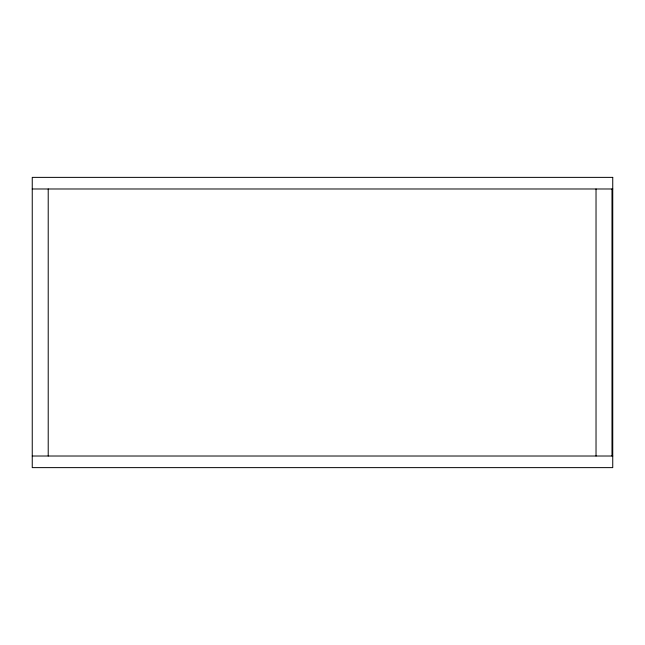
<?xml version="1.0" encoding="UTF-8"?>
<svg xmlns="http://www.w3.org/2000/svg" width="645" height="645" viewBox="0 0 645 645"><rect width="100%" height="100%" fill="white"/><g stroke="black" fill="none" stroke-linecap="round" stroke-linejoin="round"><path stroke-width="0.97" d="M32.25 188.985L612.742 188.985M32.25 456.015L612.742 456.015M611.992 188.985L611.992 456.015M596.028 188.985L596.028 456.015M48.214 188.985L48.214 456.015M612.742 177.375L32.25 177.375L32.25 467.625L612.742 467.625L612.742 177.375"/></g></svg>
